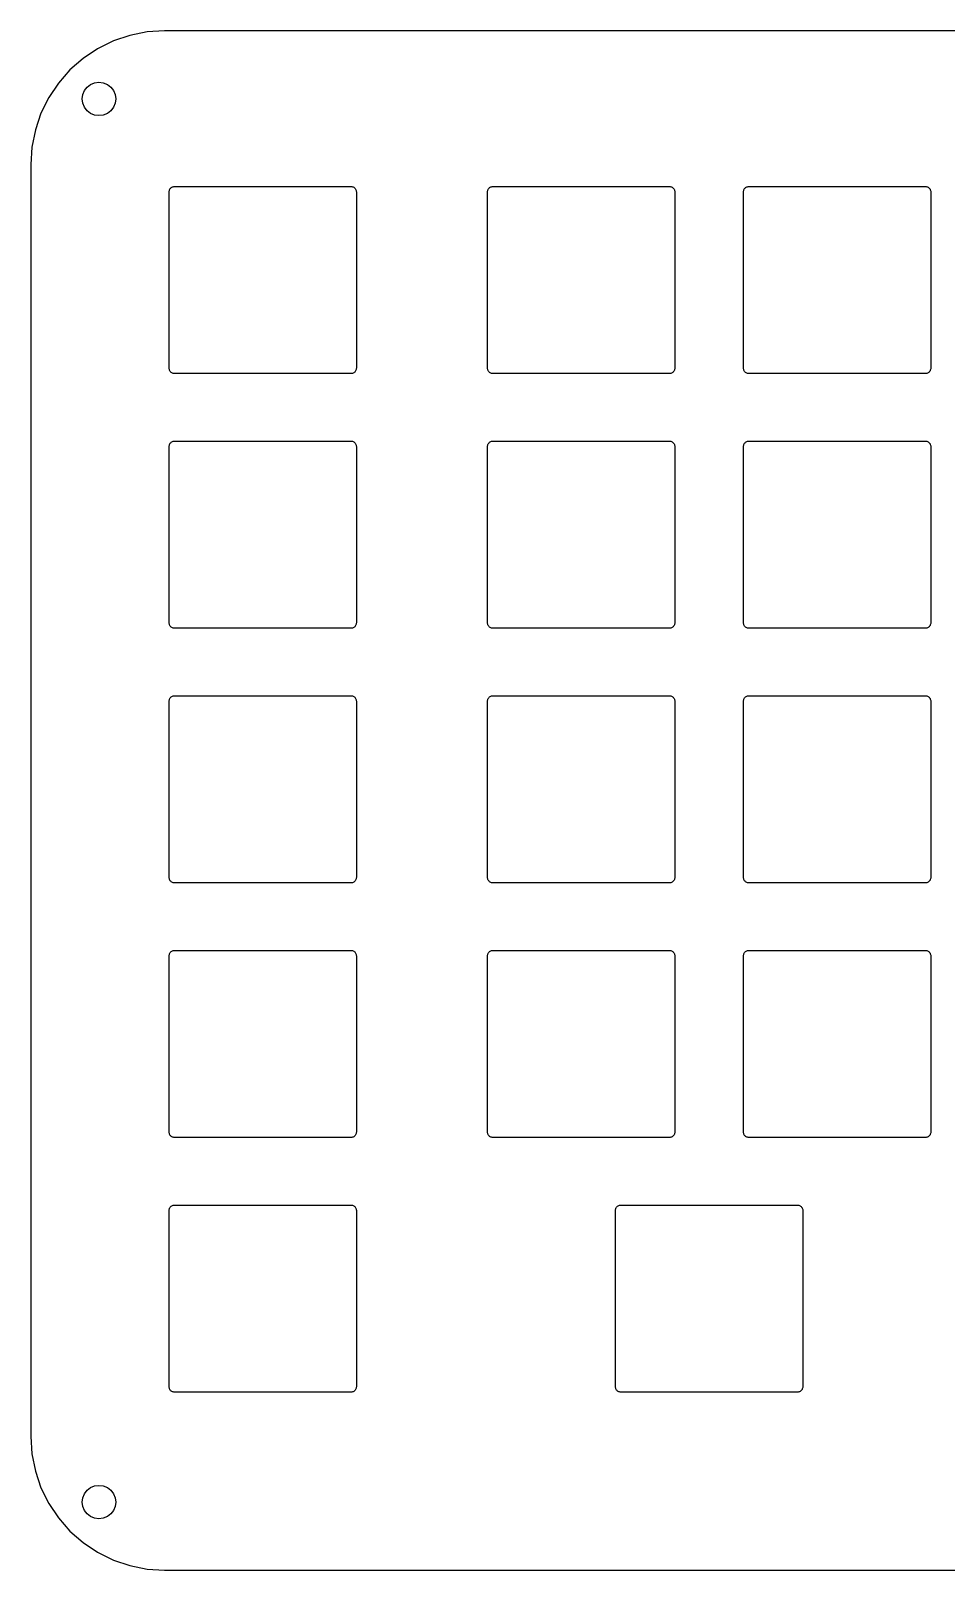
# Model space of a CAD drawing. Header units: metres. Extents: x -58 to 58, y -58 to 58.
# Drawn here: x -57.9 to 10.6, y -57.6 to 57.6 of the extents above; entities that cross this region are included whole.
import ezdxf

# ---------------------------------------------------------------- set-up
doc = ezdxf.new("R2010")
doc.units = ezdxf.units.M

msp = doc.modelspace()

# ---------------------------------------------------------------- linework, layer by layer
for p, q in [((-47.8634, 57.5867), (-49.1687, 57.5012)), ((47.8634, 57.5867), (-47.8634, 57.5867)), ((-51.6902, 56.8255), (-52.8634, 56.247)), ((-50.4516, 57.246), (-51.6902, 56.8255)), ((-49.1687, 57.5012), (-50.4516, 57.246)), ((-53.951, 55.5203), (-54.9345, 54.6578)), ((-52.8634, 56.247), (-53.951, 55.5203)), ((-54.9345, 54.6578), (-55.7969, 53.6744)), ((-55.7969, 53.6744), (-56.5236, 52.5867)), ((-53.9708, 52.8103), (-53.8459, 53.1117)), ((-53.8459, 53.1117), (-53.6473, 53.3706)), ((-53.6473, 53.3706), (-53.3884, 53.5693)), ((-53.3884, 53.5693), (-53.0869, 53.6942)), ((-53.0869, 53.6942), (-52.7634, 53.7367)), ((-52.7634, 53.7367), (-52.4399, 53.6942)), ((-52.4399, 53.6942), (-52.1384, 53.5693)), ((-52.1384, 53.5693), (-51.8795, 53.3706)), ((-51.8795, 53.3706), (-51.6809, 53.1117)), ((-51.6809, 53.1117), (-51.556, 52.8103)), ((-56.5236, 52.5867), (-57.1022, 51.4136)), ((-54.0134, 52.4867), (-53.9708, 52.8103)), ((-53.9708, 52.1632), (-54.0134, 52.4867)), ((-53.8459, 51.8617), (-53.9708, 52.1632)), ((-53.6473, 51.6029), (-53.8459, 51.8617)), ((-51.6809, 51.8617), (-51.8795, 51.6029)), ((-51.556, 52.1632), (-51.6809, 51.8617)), ((-51.556, 52.8103), (-51.5134, 52.4867)), ((-51.5134, 52.4867), (-51.556, 52.1632)), ((-57.1022, 51.4136), (-57.5226, 50.1749)), ((-53.3884, 51.4042), (-53.6473, 51.6029)), ((-53.0869, 51.2793), (-53.3884, 51.4042)), ((-52.7634, 51.2367), (-53.0869, 51.2793)), ((-52.4399, 51.2793), (-52.7634, 51.2367)), ((-52.1384, 51.4042), (-52.4399, 51.2793)), ((-51.8795, 51.6029), (-52.1384, 51.4042)), ((-57.5226, 50.1749), (-57.7778, 48.892)), ((-57.7778, 48.892), (-57.8634, 47.5867)), ((-57.8634, 47.5867), (-57.8634, -47.5868)), ((-47.5131, 45.5368), (-47.5097, 45.589)), ((-47.5131, 32.3368), (-47.5131, 45.5368)), ((-47.5097, 45.589), (-47.4995, 45.6403)), ((-47.4995, 45.6403), (-47.4826, 45.6899)), ((-47.4826, 45.6899), (-47.4595, 45.7368)), ((-47.4595, 45.7368), (-47.4304, 45.7803)), ((-47.4304, 45.7803), (-47.3959, 45.8196)), ((-47.3959, 45.8196), (-47.3566, 45.8541)), ((-47.3566, 45.8541), (-47.3131, 45.8832)), ((-47.3131, 45.8832), (-47.2662, 45.9063)), ((-47.2662, 45.9063), (-47.2166, 45.9231)), ((-47.2166, 45.9231), (-47.1653, 45.9334)), ((-47.1653, 45.9334), (-47.1131, 45.9368)), ((-47.1131, 45.9368), (-33.9131, 45.9368)), ((-33.9131, 45.9368), (-33.8609, 45.9334)), ((-33.8609, 45.9334), (-33.8096, 45.9231)), ((-33.8096, 45.9231), (-33.76, 45.9063)), ((-33.76, 45.9063), (-33.7131, 45.8832)), ((-33.7131, 45.8832), (-33.6696, 45.8541)), ((-33.6696, 45.8541), (-33.6303, 45.8196)), ((-33.6303, 45.8196), (-33.5958, 45.7803)), ((-33.5958, 45.7803), (-33.5667, 45.7368)), ((-33.5667, 45.7368), (-33.5436, 45.6899)), ((-33.5436, 45.6899), (-33.5267, 45.6403)), ((-33.5267, 45.6403), (-33.5165, 45.589)), ((-33.5165, 45.589), (-33.5131, 45.5368)), ((-33.5131, 45.5368), (-33.5131, 32.3368)), ((-23.7005, 45.5368), (-23.6971, 45.589)), ((-23.7005, 32.3368), (-23.7005, 45.5368)), ((-23.6971, 45.589), (-23.6869, 45.6403)), ((-23.6869, 45.6403), (-23.6701, 45.6899)), ((-23.6701, 45.6899), (-23.6469, 45.7368)), ((-23.6469, 45.7368), (-23.6178, 45.7803)), ((-23.6178, 45.7803), (-23.5833, 45.8196)), ((-23.5833, 45.8196), (-23.544, 45.8541)), ((-23.544, 45.8541), (-23.5005, 45.8832)), ((-23.5005, 45.8832), (-23.4536, 45.9063)), ((-23.4536, 45.9063), (-23.404, 45.9231)), ((-23.404, 45.9231), (-23.3527, 45.9334)), ((-23.3527, 45.9334), (-23.3005, 45.9368)), ((-23.3005, 45.9368), (-10.1005, 45.9368)), ((-10.1005, 45.9368), (-10.0483, 45.9334)), ((-10.0483, 45.9334), (-9.99699, 45.9231)), ((-9.99699, 45.9231), (-9.94744, 45.9063)), ((-9.94744, 45.9063), (-9.90052, 45.8832)), ((-9.90052, 45.8832), (-9.85702, 45.8541)), ((-9.85702, 45.8541), (-9.81768, 45.8196)), ((-9.81768, 45.8196), (-9.78318, 45.7803)), ((-9.78318, 45.7803), (-9.75411, 45.7368)), ((-9.75411, 45.7368), (-9.73097, 45.6899)), ((-9.73097, 45.6899), (-9.71415, 45.6403)), ((-9.71415, 45.6403), (-9.70394, 45.589)), ((-9.70394, 45.589), (-9.70051, 45.5368)), ((-9.70051, 45.5368), (-9.70051, 32.3368)), ((-4.5552, 45.5368), (-4.55177, 45.589)), ((-4.5552, 32.3368), (-4.5552, 45.5368)), ((-4.55177, 45.589), (-4.54156, 45.6403)), ((-4.54156, 45.6403), (-4.52474, 45.6899)), ((-4.52474, 45.6899), (-4.5016, 45.7368)), ((-4.5016, 45.7368), (-4.47253, 45.7803)), ((-4.47253, 45.7803), (-4.43803, 45.8196)), ((-4.43803, 45.8196), (-4.39869, 45.8541)), ((-4.39869, 45.8541), (-4.35519, 45.8832)), ((-4.35519, 45.8832), (-4.30827, 45.9063)), ((-4.30827, 45.9063), (-4.25872, 45.9231)), ((-4.25872, 45.9231), (-4.20741, 45.9334)), ((-4.20741, 45.9334), (-4.15519, 45.9368)), ((-4.15519, 45.9368), (9.04479, 45.9368)), ((9.04479, 45.9368), (9.09701, 45.9334)), ((9.09701, 45.9334), (9.14832, 45.9231)), ((9.14832, 45.9231), (9.19787, 45.9063)), ((9.19787, 45.9063), (9.24479, 45.8832)), ((9.24479, 45.8832), (9.28829, 45.8541)), ((9.28829, 45.8541), (9.32763, 45.8196)), ((9.32763, 45.8196), (9.36213, 45.7803)), ((9.36213, 45.7803), (9.3912, 45.7368)), ((9.3912, 45.7368), (9.41434, 45.6899)), ((9.41434, 45.6899), (9.43116, 45.6403)), ((9.43116, 45.6403), (9.44137, 45.589)), ((9.44137, 45.589), (9.4448, 45.5368)), ((9.4448, 45.5368), (9.4448, 32.3368)), ((-47.5097, 32.2846), (-47.5131, 32.3368)), ((-47.4995, 32.2333), (-47.5097, 32.2846)), ((-33.5165, 32.2846), (-33.5267, 32.2333)), ((-33.5131, 32.3368), (-33.5165, 32.2846)), ((-23.6971, 32.2846), (-23.7005, 32.3368)), ((-23.6869, 32.2333), (-23.6971, 32.2846)), ((-9.70394, 32.2846), (-9.71415, 32.2333)), ((-9.70051, 32.3368), (-9.70394, 32.2846)), ((-4.55177, 32.2846), (-4.5552, 32.3368)), ((-4.54156, 32.2333), (-4.55177, 32.2846)), ((9.44137, 32.2846), (9.43116, 32.2333)), ((9.4448, 32.3368), (9.44137, 32.2846)), ((-47.4826, 32.1837), (-47.4995, 32.2333)), ((-47.4595, 32.1368), (-47.4826, 32.1837)), ((-47.4304, 32.0933), (-47.4595, 32.1368)), ((-47.3959, 32.054), (-47.4304, 32.0933)), ((-47.3566, 32.0195), (-47.3959, 32.054)), ((-47.3131, 31.9904), (-47.3566, 32.0195)), ((-47.2662, 31.9672), (-47.3131, 31.9904)), ((-47.2166, 31.9504), (-47.2662, 31.9672)), ((-47.1653, 31.9402), (-47.2166, 31.9504)), ((-47.1131, 31.9368), (-47.1653, 31.9402)), ((-33.9131, 31.9368), (-47.1131, 31.9368)), ((-33.8609, 31.9402), (-33.9131, 31.9368)), ((-33.8096, 31.9504), (-33.8609, 31.9402)), ((-33.76, 31.9672), (-33.8096, 31.9504)), ((-33.7131, 31.9904), (-33.76, 31.9672)), ((-33.6696, 32.0195), (-33.7131, 31.9904)), ((-33.6303, 32.054), (-33.6696, 32.0195)), ((-33.5958, 32.0933), (-33.6303, 32.054)), ((-33.5667, 32.1368), (-33.5958, 32.0933)), ((-33.5436, 32.1837), (-33.5667, 32.1368)), ((-33.5267, 32.2333), (-33.5436, 32.1837)), ((-23.6701, 32.1837), (-23.6869, 32.2333)), ((-23.6469, 32.1368), (-23.6701, 32.1837)), ((-23.6178, 32.0933), (-23.6469, 32.1368)), ((-23.5833, 32.054), (-23.6178, 32.0933)), ((-23.544, 32.0195), (-23.5833, 32.054)), ((-23.5005, 31.9904), (-23.544, 32.0195)), ((-23.4536, 31.9672), (-23.5005, 31.9904)), ((-23.404, 31.9504), (-23.4536, 31.9672)), ((-23.3527, 31.9402), (-23.404, 31.9504)), ((-23.3005, 31.9368), (-23.3527, 31.9402)), ((-10.1005, 31.9368), (-23.3005, 31.9368)), ((-10.0483, 31.9402), (-10.1005, 31.9368)), ((-9.99699, 31.9504), (-10.0483, 31.9402)), ((-9.94744, 31.9672), (-9.99699, 31.9504)), ((-9.90052, 31.9904), (-9.94744, 31.9672)), ((-9.85702, 32.0195), (-9.90052, 31.9904)), ((-9.81768, 32.054), (-9.85702, 32.0195)), ((-9.78318, 32.0933), (-9.81768, 32.054)), ((-9.75411, 32.1368), (-9.78318, 32.0933)), ((-9.73097, 32.1837), (-9.75411, 32.1368)), ((-9.71415, 32.2333), (-9.73097, 32.1837)), ((-4.52474, 32.1837), (-4.54156, 32.2333)), ((-4.5016, 32.1368), (-4.52474, 32.1837)), ((-4.47253, 32.0933), (-4.5016, 32.1368)), ((-4.43803, 32.054), (-4.47253, 32.0933)), ((-4.39869, 32.0195), (-4.43803, 32.054)), ((-4.35519, 31.9904), (-4.39869, 32.0195)), ((-4.30827, 31.9672), (-4.35519, 31.9904)), ((-4.25872, 31.9504), (-4.30827, 31.9672)), ((-4.20741, 31.9402), (-4.25872, 31.9504)), ((-4.15519, 31.9368), (-4.20741, 31.9402)), ((9.04479, 31.9368), (-4.15519, 31.9368)), ((9.09701, 31.9402), (9.04479, 31.9368)), ((9.14832, 31.9504), (9.09701, 31.9402)), ((9.19787, 31.9672), (9.14832, 31.9504)), ((9.24479, 31.9904), (9.19787, 31.9672)), ((9.28829, 32.0195), (9.24479, 31.9904)), ((9.32763, 32.054), (9.28829, 32.0195)), ((9.36213, 32.0933), (9.32763, 32.054)), ((9.3912, 32.1368), (9.36213, 32.0933)), ((9.41434, 32.1837), (9.3912, 32.1368)), ((9.43116, 32.2333), (9.41434, 32.1837)), ((-47.5131, 26.4867), (-47.5097, 26.5389)), ((-47.5097, 26.5389), (-47.4995, 26.5902)), ((-47.4995, 26.5902), (-47.4826, 26.6398)), ((-47.4826, 26.6398), (-47.4595, 26.6867)), ((-47.4595, 26.6867), (-47.4304, 26.7302)), ((-47.4304, 26.7302), (-47.3959, 26.7695)), ((-47.3959, 26.7695), (-47.3566, 26.804)), ((-47.3566, 26.804), (-47.3131, 26.8331)), ((-47.3131, 26.8331), (-47.2662, 26.8562)), ((-47.2662, 26.8562), (-47.2166, 26.8731)), ((-47.2166, 26.8731), (-47.1653, 26.8833)), ((-47.1653, 26.8833), (-47.1131, 26.8867)), ((-47.1131, 26.8867), (-33.9131, 26.8867)), ((-33.9131, 26.8867), (-33.8609, 26.8833)), ((-33.8609, 26.8833), (-33.8096, 26.8731)), ((-33.8096, 26.8731), (-33.76, 26.8562)), ((-33.76, 26.8562), (-33.7131, 26.8331)), ((-33.7131, 26.8331), (-33.6696, 26.804)), ((-33.6696, 26.804), (-33.6303, 26.7695)), ((-33.6303, 26.7695), (-33.5958, 26.7302)), ((-33.5958, 26.7302), (-33.5667, 26.6867)), ((-33.5667, 26.6867), (-33.5436, 26.6398)), ((-33.5436, 26.6398), (-33.5267, 26.5902)), ((-33.5267, 26.5902), (-33.5165, 26.5389)), ((-33.5165, 26.5389), (-33.5131, 26.4867)), ((-23.7005, 26.4867), (-23.6971, 26.5389)), ((-23.6971, 26.5389), (-23.6869, 26.5902)), ((-23.6869, 26.5902), (-23.6701, 26.6398)), ((-23.6701, 26.6398), (-23.6469, 26.6867)), ((-23.6469, 26.6867), (-23.6178, 26.7302)), ((-23.6178, 26.7302), (-23.5833, 26.7695)), ((-23.5833, 26.7695), (-23.544, 26.804)), ((-23.544, 26.804), (-23.5005, 26.8331)), ((-23.5005, 26.8331), (-23.4536, 26.8562)), ((-23.4536, 26.8562), (-23.404, 26.8731)), ((-23.404, 26.8731), (-23.3527, 26.8833)), ((-23.3527, 26.8833), (-23.3005, 26.8867)), ((-23.3005, 26.8867), (-10.1005, 26.8867)), ((-10.1005, 26.8867), (-10.0483, 26.8833)), ((-10.0483, 26.8833), (-9.99699, 26.8731)), ((-9.99699, 26.8731), (-9.94744, 26.8562)), ((-9.94744, 26.8562), (-9.90052, 26.8331)), ((-9.90052, 26.8331), (-9.85702, 26.804)), ((-9.85702, 26.804), (-9.81768, 26.7695)), ((-9.81768, 26.7695), (-9.78318, 26.7302)), ((-9.78318, 26.7302), (-9.75411, 26.6867)), ((-9.75411, 26.6867), (-9.73097, 26.6398)), ((-9.73097, 26.6398), (-9.71415, 26.5902)), ((-9.71415, 26.5902), (-9.70394, 26.5389)), ((-9.70394, 26.5389), (-9.70051, 26.4867)), ((-4.5552, 26.4867), (-4.55177, 26.5389)), ((-4.55177, 26.5389), (-4.54156, 26.5902)), ((-4.54156, 26.5902), (-4.52474, 26.6398)), ((-4.52474, 26.6398), (-4.5016, 26.6867)), ((-4.5016, 26.6867), (-4.47253, 26.7302)), ((-4.47253, 26.7302), (-4.43803, 26.7695)), ((-4.43803, 26.7695), (-4.39869, 26.804)), ((-4.39869, 26.804), (-4.35519, 26.8331)), ((-4.35519, 26.8331), (-4.30827, 26.8562)), ((-4.30827, 26.8562), (-4.25872, 26.8731)), ((-4.25872, 26.8731), (-4.20741, 26.8833)), ((-4.20741, 26.8833), (-4.15519, 26.8867)), ((-4.15519, 26.8867), (9.04479, 26.8867)), ((9.04479, 26.8867), (9.09701, 26.8833)), ((9.09701, 26.8833), (9.14832, 26.8731)), ((9.14832, 26.8731), (9.19787, 26.8562)), ((9.19787, 26.8562), (9.24479, 26.8331)), ((9.24479, 26.8331), (9.28829, 26.804)), ((9.28829, 26.804), (9.32763, 26.7695)), ((9.32763, 26.7695), (9.36213, 26.7302)), ((9.36213, 26.7302), (9.3912, 26.6867)), ((9.3912, 26.6867), (9.41434, 26.6398)), ((9.41434, 26.6398), (9.43116, 26.5902)), ((9.43116, 26.5902), (9.44137, 26.5389)), ((9.44137, 26.5389), (9.4448, 26.4867)), ((-47.5131, 13.2867), (-47.5131, 26.4867)), ((-33.5131, 26.4867), (-33.5131, 13.2867)), ((-23.7005, 13.2867), (-23.7005, 26.4867)), ((-9.70051, 26.4867), (-9.70051, 13.2867)), ((-4.5552, 13.2867), (-4.5552, 26.4867)), ((9.4448, 26.4867), (9.4448, 13.2867)), ((-47.5097, 13.2345), (-47.5131, 13.2867)), ((-47.4995, 13.1832), (-47.5097, 13.2345)), ((-47.4826, 13.1336), (-47.4995, 13.1832)), ((-47.4595, 13.0867), (-47.4826, 13.1336)), ((-47.4304, 13.0432), (-47.4595, 13.0867)), ((-47.3959, 13.0039), (-47.4304, 13.0432)), ((-47.3566, 12.9694), (-47.3959, 13.0039)), ((-47.3131, 12.9403), (-47.3566, 12.9694)), ((-47.2662, 12.9171), (-47.3131, 12.9403)), ((-47.2166, 12.9003), (-47.2662, 12.9171)), ((-47.1653, 12.8901), (-47.2166, 12.9003)), ((-47.1131, 12.8867), (-47.1653, 12.8901)), ((-33.9131, 12.8867), (-47.1131, 12.8867)), ((-33.8609, 12.8901), (-33.9131, 12.8867)), ((-33.8096, 12.9003), (-33.8609, 12.8901)), ((-33.76, 12.9171), (-33.8096, 12.9003)), ((-33.7131, 12.9403), (-33.76, 12.9171)), ((-33.6696, 12.9694), (-33.7131, 12.9403)), ((-33.6303, 13.0039), (-33.6696, 12.9694)), ((-33.5958, 13.0432), (-33.6303, 13.0039)), ((-33.5667, 13.0867), (-33.5958, 13.0432)), ((-33.5436, 13.1336), (-33.5667, 13.0867)), ((-33.5267, 13.1832), (-33.5436, 13.1336)), ((-33.5165, 13.2345), (-33.5267, 13.1832)), ((-33.5131, 13.2867), (-33.5165, 13.2345)), ((-23.6971, 13.2345), (-23.7005, 13.2867)), ((-23.6869, 13.1832), (-23.6971, 13.2345)), ((-23.6701, 13.1336), (-23.6869, 13.1832)), ((-23.6469, 13.0867), (-23.6701, 13.1336)), ((-23.6178, 13.0432), (-23.6469, 13.0867)), ((-23.5833, 13.0039), (-23.6178, 13.0432)), ((-23.544, 12.9694), (-23.5833, 13.0039)), ((-23.5005, 12.9403), (-23.544, 12.9694)), ((-23.4536, 12.9171), (-23.5005, 12.9403)), ((-23.404, 12.9003), (-23.4536, 12.9171)), ((-23.3527, 12.8901), (-23.404, 12.9003)), ((-23.3005, 12.8867), (-23.3527, 12.8901)), ((-10.1005, 12.8867), (-23.3005, 12.8867)), ((-10.0483, 12.8901), (-10.1005, 12.8867)), ((-9.99699, 12.9003), (-10.0483, 12.8901)), ((-9.94744, 12.9171), (-9.99699, 12.9003)), ((-9.90052, 12.9403), (-9.94744, 12.9171)), ((-9.85702, 12.9694), (-9.90052, 12.9403)), ((-9.81768, 13.0039), (-9.85702, 12.9694)), ((-9.78318, 13.0432), (-9.81768, 13.0039)), ((-9.75411, 13.0867), (-9.78318, 13.0432)), ((-9.73097, 13.1336), (-9.75411, 13.0867)), ((-9.71415, 13.1832), (-9.73097, 13.1336)), ((-9.70394, 13.2345), (-9.71415, 13.1832)), ((-9.70051, 13.2867), (-9.70394, 13.2345)), ((-4.55177, 13.2345), (-4.5552, 13.2867)), ((-4.54156, 13.1832), (-4.55177, 13.2345)), ((-4.52474, 13.1336), (-4.54156, 13.1832)), ((-4.5016, 13.0867), (-4.52474, 13.1336)), ((-4.47253, 13.0432), (-4.5016, 13.0867)), ((-4.43803, 13.0039), (-4.47253, 13.0432)), ((-4.39869, 12.9694), (-4.43803, 13.0039)), ((-4.35519, 12.9403), (-4.39869, 12.9694)), ((-4.30827, 12.9171), (-4.35519, 12.9403)), ((-4.25872, 12.9003), (-4.30827, 12.9171)), ((-4.20741, 12.8901), (-4.25872, 12.9003)), ((-4.15519, 12.8867), (-4.20741, 12.8901)), ((9.04479, 12.8867), (-4.15519, 12.8867)), ((9.09701, 12.8901), (9.04479, 12.8867)), ((9.14832, 12.9003), (9.09701, 12.8901)), ((9.19787, 12.9171), (9.14832, 12.9003)), ((9.24479, 12.9403), (9.19787, 12.9171)), ((9.28829, 12.9694), (9.24479, 12.9403)), ((9.32763, 13.0039), (9.28829, 12.9694)), ((9.36213, 13.0432), (9.32763, 13.0039)), ((9.3912, 13.0867), (9.36213, 13.0432)), ((9.41434, 13.1336), (9.3912, 13.0867)), ((9.43116, 13.1832), (9.41434, 13.1336)), ((9.44137, 13.2345), (9.43116, 13.1832)), ((9.4448, 13.2867), (9.44137, 13.2345)), ((-47.5131, 7.43668), (-47.5097, 7.4889)), ((-47.5131, -5.7633), (-47.5131, 7.43668)), ((-47.5097, 7.4889), (-47.4995, 7.54021)), ((-47.4995, 7.54021), (-47.4826, 7.58976)), ((-47.4826, 7.58976), (-47.4595, 7.63668)), ((-47.4595, 7.63668), (-47.4304, 7.68018)), ((-47.4304, 7.68018), (-47.3959, 7.71952)), ((-47.3959, 7.71952), (-47.3566, 7.75402)), ((-47.3566, 7.75402), (-47.3131, 7.78309)), ((-47.3131, 7.78309), (-47.2662, 7.80623)), ((-47.2662, 7.80623), (-47.2166, 7.82305)), ((-47.2166, 7.82305), (-47.1653, 7.83326)), ((-47.1653, 7.83326), (-47.1131, 7.83669)), ((-47.1131, 7.83669), (-33.9131, 7.83669)), ((-33.9131, 7.83669), (-33.8609, 7.83326)), ((-33.8609, 7.83326), (-33.8096, 7.82305)), ((-33.8096, 7.82305), (-33.76, 7.80623)), ((-33.76, 7.80623), (-33.7131, 7.78309)), ((-33.7131, 7.78309), (-33.6696, 7.75402)), ((-33.6696, 7.75402), (-33.6303, 7.71952)), ((-33.6303, 7.71952), (-33.5958, 7.68018)), ((-33.5958, 7.68018), (-33.5667, 7.63668)), ((-33.5667, 7.63668), (-33.5436, 7.58976)), ((-33.5436, 7.58976), (-33.5267, 7.54021)), ((-33.5267, 7.54021), (-33.5165, 7.4889)), ((-33.5165, 7.4889), (-33.5131, 7.43668)), ((-33.5131, 7.43668), (-33.5131, -5.7633)), ((-23.7005, 7.43668), (-23.6971, 7.4889)), ((-23.7005, -5.7633), (-23.7005, 7.43668)), ((-23.6971, 7.4889), (-23.6869, 7.54021)), ((-23.6869, 7.54021), (-23.6701, 7.58976)), ((-23.6701, 7.58976), (-23.6469, 7.63668)), ((-23.6469, 7.63668), (-23.6178, 7.68018)), ((-23.6178, 7.68018), (-23.5833, 7.71952)), ((-23.5833, 7.71952), (-23.544, 7.75402)), ((-23.544, 7.75402), (-23.5005, 7.78309)), ((-23.5005, 7.78309), (-23.4536, 7.80623)), ((-23.4536, 7.80623), (-23.404, 7.82305)), ((-23.404, 7.82305), (-23.3527, 7.83326)), ((-23.3527, 7.83326), (-23.3005, 7.83669)), ((-23.3005, 7.83669), (-10.1005, 7.83669)), ((-10.1005, 7.83669), (-10.0483, 7.83326)), ((-10.0483, 7.83326), (-9.99699, 7.82305)), ((-9.99699, 7.82305), (-9.94744, 7.80623)), ((-9.94744, 7.80623), (-9.90052, 7.78309)), ((-9.90052, 7.78309), (-9.85702, 7.75402)), ((-9.85702, 7.75402), (-9.81768, 7.71952)), ((-9.81768, 7.71952), (-9.78318, 7.68018)), ((-9.78318, 7.68018), (-9.75411, 7.63668)), ((-9.75411, 7.63668), (-9.73097, 7.58976)), ((-9.73097, 7.58976), (-9.71415, 7.54021)), ((-9.71415, 7.54021), (-9.70394, 7.4889)), ((-9.70394, 7.4889), (-9.70051, 7.43668)), ((-9.70051, 7.43668), (-9.70051, -5.7633)), ((-4.5552, 7.43668), (-4.55177, 7.4889)), ((-4.5552, -5.7633), (-4.5552, 7.43668)), ((-4.55177, 7.4889), (-4.54156, 7.54021)), ((-4.54156, 7.54021), (-4.52474, 7.58976)), ((-4.52474, 7.58976), (-4.5016, 7.63668)), ((-4.5016, 7.63668), (-4.47253, 7.68018)), ((-4.47253, 7.68018), (-4.43803, 7.71952)), ((-4.43803, 7.71952), (-4.39869, 7.75402)), ((-4.39869, 7.75402), (-4.35519, 7.78309)), ((-4.35519, 7.78309), (-4.30827, 7.80623)), ((-4.30827, 7.80623), (-4.25872, 7.82305)), ((-4.25872, 7.82305), (-4.20741, 7.83326)), ((-4.20741, 7.83326), (-4.15519, 7.83669)), ((-4.15519, 7.83669), (9.04479, 7.83669)), ((9.04479, 7.83669), (9.09701, 7.83326)), ((9.09701, 7.83326), (9.14832, 7.82305)), ((9.14832, 7.82305), (9.19787, 7.80623)), ((9.19787, 7.80623), (9.24479, 7.78309)), ((9.24479, 7.78309), (9.28829, 7.75402)), ((9.28829, 7.75402), (9.32763, 7.71952)), ((9.32763, 7.71952), (9.36213, 7.68018)), ((9.36213, 7.68018), (9.3912, 7.63668)), ((9.3912, 7.63668), (9.41434, 7.58976)), ((9.41434, 7.58976), (9.43116, 7.54021)), ((9.43116, 7.54021), (9.44137, 7.4889)), ((9.44137, 7.4889), (9.4448, 7.43668)), ((9.4448, 7.43668), (9.4448, -5.7633)), ((-47.5097, -5.81552), (-47.5131, -5.7633)), ((-47.4995, -5.86683), (-47.5097, -5.81552)), ((-47.4826, -5.91638), (-47.4995, -5.86683)), ((-47.4595, -5.9633), (-47.4826, -5.91638)), ((-47.4304, -6.0068), (-47.4595, -5.9633)), ((-47.3959, -6.04614), (-47.4304, -6.0068)), ((-47.3566, -6.08064), (-47.3959, -6.04614)), ((-47.3131, -6.10971), (-47.3566, -6.08064)), ((-47.2662, -6.13285), (-47.3131, -6.10971)), ((-47.2166, -6.14967), (-47.2662, -6.13285)), ((-47.1653, -6.15988), (-47.2166, -6.14967)), ((-47.1131, -6.16331), (-47.1653, -6.15988)), ((-33.9131, -6.16331), (-47.1131, -6.16331)), ((-33.8609, -6.15988), (-33.9131, -6.16331)), ((-33.8096, -6.14967), (-33.8609, -6.15988)), ((-33.76, -6.13285), (-33.8096, -6.14967)), ((-33.7131, -6.10971), (-33.76, -6.13285)), ((-33.6696, -6.08064), (-33.7131, -6.10971)), ((-33.6303, -6.04614), (-33.6696, -6.08064)), ((-33.5958, -6.0068), (-33.6303, -6.04614)), ((-33.5667, -5.9633), (-33.5958, -6.0068)), ((-33.5436, -5.91638), (-33.5667, -5.9633)), ((-33.5267, -5.86683), (-33.5436, -5.91638)), ((-33.5165, -5.81552), (-33.5267, -5.86683)), ((-33.5131, -5.7633), (-33.5165, -5.81552)), ((-23.6971, -5.81552), (-23.7005, -5.7633)), ((-23.6869, -5.86683), (-23.6971, -5.81552)), ((-23.6701, -5.91638), (-23.6869, -5.86683)), ((-23.6469, -5.9633), (-23.6701, -5.91638)), ((-23.6178, -6.0068), (-23.6469, -5.9633)), ((-23.5833, -6.04614), (-23.6178, -6.0068)), ((-23.544, -6.08064), (-23.5833, -6.04614)), ((-23.5005, -6.10971), (-23.544, -6.08064)), ((-23.4536, -6.13285), (-23.5005, -6.10971)), ((-23.404, -6.14967), (-23.4536, -6.13285)), ((-23.3527, -6.15988), (-23.404, -6.14967)), ((-23.3005, -6.16331), (-23.3527, -6.15988)), ((-10.1005, -6.16331), (-23.3005, -6.16331)), ((-10.0483, -6.15988), (-10.1005, -6.16331)), ((-9.99699, -6.14967), (-10.0483, -6.15988)), ((-9.94744, -6.13285), (-9.99699, -6.14967)), ((-9.90052, -6.10971), (-9.94744, -6.13285)), ((-9.85702, -6.08064), (-9.90052, -6.10971)), ((-9.81768, -6.04614), (-9.85702, -6.08064)), ((-9.78318, -6.0068), (-9.81768, -6.04614)), ((-9.75411, -5.9633), (-9.78318, -6.0068)), ((-9.73097, -5.91638), (-9.75411, -5.9633)), ((-9.71415, -5.86683), (-9.73097, -5.91638)), ((-9.70394, -5.81552), (-9.71415, -5.86683)), ((-9.70051, -5.7633), (-9.70394, -5.81552)), ((-4.55177, -5.81552), (-4.5552, -5.7633)), ((-4.54156, -5.86683), (-4.55177, -5.81552)), ((-4.52474, -5.91638), (-4.54156, -5.86683)), ((-4.5016, -5.9633), (-4.52474, -5.91638)), ((-4.47253, -6.0068), (-4.5016, -5.9633)), ((-4.43803, -6.04614), (-4.47253, -6.0068)), ((-4.39869, -6.08064), (-4.43803, -6.04614)), ((-4.35519, -6.10971), (-4.39869, -6.08064)), ((-4.30827, -6.13285), (-4.35519, -6.10971)), ((-4.25872, -6.14967), (-4.30827, -6.13285)), ((-4.20741, -6.15988), (-4.25872, -6.14967)), ((-4.15519, -6.16331), (-4.20741, -6.15988)), ((9.04479, -6.16331), (-4.15519, -6.16331)), ((9.09701, -6.15988), (9.04479, -6.16331)), ((9.14832, -6.14967), (9.09701, -6.15988)), ((9.19787, -6.13285), (9.14832, -6.14967)), ((9.24479, -6.10971), (9.19787, -6.13285)), ((9.28829, -6.08064), (9.24479, -6.10971)), ((9.32763, -6.04614), (9.28829, -6.08064)), ((9.36213, -6.0068), (9.32763, -6.04614)), ((9.3912, -5.9633), (9.36213, -6.0068)), ((9.41434, -5.91638), (9.3912, -5.9633)), ((9.43116, -5.86683), (9.41434, -5.91638)), ((9.44137, -5.81552), (9.43116, -5.86683)), ((9.4448, -5.7633), (9.44137, -5.81552)), ((-47.5097, -11.5611), (-47.4995, -11.5098)), ((-47.4995, -11.5098), (-47.4826, -11.4602)), ((-47.4826, -11.4602), (-47.4595, -11.4133)), ((-47.4595, -11.4133), (-47.4304, -11.3698)), ((-47.4304, -11.3698), (-47.3959, -11.3305)), ((-47.3959, -11.3305), (-47.3566, -11.296)), ((-47.3566, -11.296), (-47.3131, -11.2669)), ((-47.3131, -11.2669), (-47.2662, -11.2438)), ((-47.2662, -11.2438), (-47.2166, -11.227)), ((-47.2166, -11.227), (-47.1653, -11.2167)), ((-47.1653, -11.2167), (-47.1131, -11.2133)), ((-47.1131, -11.2133), (-33.9131, -11.2133)), ((-33.9131, -11.2133), (-33.8609, -11.2167)), ((-33.8609, -11.2167), (-33.8096, -11.227)), ((-33.8096, -11.227), (-33.76, -11.2438)), ((-33.76, -11.2438), (-33.7131, -11.2669)), ((-33.7131, -11.2669), (-33.6696, -11.296)), ((-33.6696, -11.296), (-33.6303, -11.3305)), ((-33.6303, -11.3305), (-33.5958, -11.3698)), ((-33.5958, -11.3698), (-33.5667, -11.4133)), ((-33.5667, -11.4133), (-33.5436, -11.4602)), ((-33.5436, -11.4602), (-33.5267, -11.5098)), ((-33.5267, -11.5098), (-33.5165, -11.5611)), ((-23.6973, -11.5612), (-23.6871, -11.5099)), ((-23.6871, -11.5099), (-23.6703, -11.4603)), ((-23.6703, -11.4603), (-23.6471, -11.4134)), ((-23.6471, -11.4134), (-23.618, -11.3699)), ((-23.618, -11.3699), (-23.5835, -11.3306)), ((-23.5835, -11.3306), (-23.5442, -11.2961)), ((-23.5442, -11.2961), (-23.5007, -11.267)), ((-23.5007, -11.267), (-23.4538, -11.2439)), ((-23.4538, -11.2439), (-23.4042, -11.227)), ((-23.4042, -11.227), (-23.3529, -11.2168)), ((-23.3529, -11.2168), (-23.3007, -11.2134)), ((-23.3007, -11.2134), (-10.1007, -11.2134)), ((-10.1007, -11.2134), (-10.0485, -11.2168)), ((-10.0485, -11.2168), (-9.99719, -11.227)), ((-9.99719, -11.227), (-9.94764, -11.2439)), ((-9.94764, -11.2439), (-9.90072, -11.267)), ((-9.90072, -11.267), (-9.85722, -11.2961)), ((-9.85722, -11.2961), (-9.81788, -11.3306)), ((-9.81788, -11.3306), (-9.78338, -11.3699)), ((-9.78338, -11.3699), (-9.75431, -11.4134)), ((-9.75431, -11.4134), (-9.73117, -11.4603)), ((-9.73117, -11.4603), (-9.71435, -11.5099)), ((-9.71435, -11.5099), (-9.70414, -11.5612)), ((-4.55187, -11.5612), (-4.54167, -11.5099)), ((-4.54167, -11.5099), (-4.52485, -11.4603)), ((-4.52485, -11.4603), (-4.5017, -11.4134)), ((-4.5017, -11.4134), (-4.47264, -11.3699)), ((-4.47264, -11.3699), (-4.43814, -11.3306)), ((-4.43814, -11.3306), (-4.3988, -11.2961)), ((-4.3988, -11.2961), (-4.3553, -11.267)), ((-4.3553, -11.267), (-4.30837, -11.2439)), ((-4.30837, -11.2439), (-4.25883, -11.227)), ((-4.25883, -11.227), (-4.20751, -11.2168)), ((-4.20751, -11.2168), (-4.1553, -11.2134)), ((-4.1553, -11.2134), (9.04468, -11.2134)), ((9.04468, -11.2134), (9.0969, -11.2168)), ((9.0969, -11.2168), (9.14821, -11.227)), ((9.14821, -11.227), (9.19776, -11.2439)), ((9.19776, -11.2439), (9.24468, -11.267)), ((9.24468, -11.267), (9.28818, -11.2961)), ((9.28818, -11.2961), (9.32752, -11.3306)), ((9.32752, -11.3306), (9.36202, -11.3699)), ((9.36202, -11.3699), (9.39109, -11.4134)), ((9.39109, -11.4134), (9.41424, -11.4603)), ((9.41424, -11.4603), (9.43105, -11.5099)), ((9.43105, -11.5099), (9.44126, -11.5612)), ((-47.5131, -11.6133), (-47.5097, -11.5611)), ((-47.5131, -24.8133), (-47.5131, -11.6133)), ((-33.5165, -11.5611), (-33.5131, -11.6133)), ((-33.5131, -11.6133), (-33.5131, -24.8133)), ((-23.7007, -11.6134), (-23.6973, -11.5612)), ((-23.7007, -24.8134), (-23.7007, -11.6134)), ((-9.70414, -11.5612), (-9.70071, -11.6134)), ((-9.70071, -11.6134), (-9.70071, -24.8134)), ((-4.55531, -11.6134), (-4.55187, -11.5612)), ((-4.55531, -24.8134), (-4.55531, -11.6134)), ((9.44126, -11.5612), (9.44469, -11.6134)), ((9.44469, -11.6134), (9.44469, -24.8134)), ((-47.5097, -24.8655), (-47.5131, -24.8133)), ((-47.4995, -24.9168), (-47.5097, -24.8655)), ((-47.4826, -24.9664), (-47.4995, -24.9168)), ((-47.4595, -25.0133), (-47.4826, -24.9664)), ((-47.4304, -25.0568), (-47.4595, -25.0133)), ((-47.3959, -25.0961), (-47.4304, -25.0568)), ((-47.3566, -25.1306), (-47.3959, -25.0961)), ((-47.3131, -25.1597), (-47.3566, -25.1306)), ((-47.2662, -25.1829), (-47.3131, -25.1597)), ((-47.2166, -25.1997), (-47.2662, -25.1829)), ((-47.1653, -25.2099), (-47.2166, -25.1997)), ((-47.1131, -25.2133), (-47.1653, -25.2099)), ((-33.9131, -25.2133), (-47.1131, -25.2133)), ((-33.8609, -25.2099), (-33.9131, -25.2133)), ((-33.8096, -25.1997), (-33.8609, -25.2099)), ((-33.76, -25.1829), (-33.8096, -25.1997)), ((-33.7131, -25.1597), (-33.76, -25.1829)), ((-33.6696, -25.1306), (-33.7131, -25.1597)), ((-33.6303, -25.0961), (-33.6696, -25.1306)), ((-33.5958, -25.0568), (-33.6303, -25.0961)), ((-33.5667, -25.0133), (-33.5958, -25.0568)), ((-33.5436, -24.9664), (-33.5667, -25.0133)), ((-33.5267, -24.9168), (-33.5436, -24.9664)), ((-33.5165, -24.8655), (-33.5267, -24.9168)), ((-33.5131, -24.8133), (-33.5165, -24.8655)), ((-23.6973, -24.8656), (-23.7007, -24.8134)), ((-23.6871, -24.9169), (-23.6973, -24.8656)), ((-23.6703, -24.9665), (-23.6871, -24.9169)), ((-23.6471, -25.0134), (-23.6703, -24.9665)), ((-23.618, -25.0569), (-23.6471, -25.0134)), ((-23.5835, -25.0962), (-23.618, -25.0569)), ((-23.5442, -25.1307), (-23.5835, -25.0962)), ((-23.5007, -25.1598), (-23.5442, -25.1307)), ((-23.4538, -25.1829), (-23.5007, -25.1598)), ((-23.4042, -25.1998), (-23.4538, -25.1829)), ((-23.3529, -25.21), (-23.4042, -25.1998)), ((-23.3007, -25.2134), (-23.3529, -25.21)), ((-10.1007, -25.2134), (-23.3007, -25.2134)), ((-10.0485, -25.21), (-10.1007, -25.2134)), ((-9.99719, -25.1998), (-10.0485, -25.21)), ((-9.94764, -25.1829), (-9.99719, -25.1998)), ((-9.90072, -25.1598), (-9.94764, -25.1829)), ((-9.85722, -25.1307), (-9.90072, -25.1598)), ((-9.81788, -25.0962), (-9.85722, -25.1307)), ((-9.78338, -25.0569), (-9.81788, -25.0962)), ((-9.75431, -25.0134), (-9.78338, -25.0569)), ((-9.73117, -24.9665), (-9.75431, -25.0134)), ((-9.71435, -24.9169), (-9.73117, -24.9665)), ((-9.70414, -24.8656), (-9.71435, -24.9169)), ((-9.70071, -24.8134), (-9.70414, -24.8656)), ((-4.55187, -24.8656), (-4.55531, -24.8134)), ((-4.54167, -24.9169), (-4.55187, -24.8656)), ((-4.52485, -24.9665), (-4.54167, -24.9169)), ((-4.5017, -25.0134), (-4.52485, -24.9665)), ((-4.47264, -25.0569), (-4.5017, -25.0134)), ((-4.43814, -25.0962), (-4.47264, -25.0569)), ((-4.3988, -25.1307), (-4.43814, -25.0962)), ((-4.3553, -25.1598), (-4.3988, -25.1307)), ((-4.30837, -25.1829), (-4.3553, -25.1598)), ((-4.25883, -25.1998), (-4.30837, -25.1829)), ((-4.20751, -25.21), (-4.25883, -25.1998)), ((-4.1553, -25.2134), (-4.20751, -25.21)), ((9.04468, -25.2134), (-4.1553, -25.2134)), ((9.0969, -25.21), (9.04468, -25.2134)), ((9.14821, -25.1998), (9.0969, -25.21)), ((9.19776, -25.1829), (9.14821, -25.1998)), ((9.24468, -25.1598), (9.19776, -25.1829)), ((9.28818, -25.1307), (9.24468, -25.1598)), ((9.32752, -25.0962), (9.28818, -25.1307)), ((9.36202, -25.0569), (9.32752, -25.0962)), ((9.39109, -25.0134), (9.36202, -25.0569)), ((9.41424, -24.9665), (9.39109, -25.0134)), ((9.43105, -24.9169), (9.41424, -24.9665)), ((9.44126, -24.8656), (9.43105, -24.9169)), ((9.44469, -24.8134), (9.44126, -24.8656)), ((-47.5131, -30.6634), (-47.5097, -30.6112)), ((-47.5131, -43.8634), (-47.5131, -30.6634)), ((-47.5097, -30.6112), (-47.4995, -30.5599)), ((-47.4995, -30.5599), (-47.4826, -30.5103)), ((-47.4826, -30.5103), (-47.4595, -30.4634)), ((-47.4595, -30.4634), (-47.4304, -30.4199)), ((-47.4304, -30.4199), (-47.3959, -30.3806)), ((-47.3959, -30.3806), (-47.3566, -30.3461)), ((-47.3566, -30.3461), (-47.3131, -30.317)), ((-47.3131, -30.317), (-47.2662, -30.2939)), ((-47.2662, -30.2939), (-47.2166, -30.277)), ((-47.2166, -30.277), (-47.1653, -30.2668)), ((-47.1653, -30.2668), (-47.1131, -30.2634)), ((-47.1131, -30.2634), (-33.9131, -30.2634)), ((-33.9131, -30.2634), (-33.8609, -30.2668)), ((-33.8609, -30.2668), (-33.8096, -30.277)), ((-33.8096, -30.277), (-33.76, -30.2939)), ((-33.76, -30.2939), (-33.7131, -30.317)), ((-33.7131, -30.317), (-33.6696, -30.3461)), ((-33.6696, -30.3461), (-33.6303, -30.3806)), ((-33.6303, -30.3806), (-33.5958, -30.4199)), ((-33.5958, -30.4199), (-33.5667, -30.4634)), ((-33.5667, -30.4634), (-33.5436, -30.5103)), ((-33.5436, -30.5103), (-33.5267, -30.5599)), ((-33.5267, -30.5599), (-33.5165, -30.6112)), ((-33.5165, -30.6112), (-33.5131, -30.6634)), ((-33.5131, -30.6634), (-33.5131, -43.8634)), ((-14.128, -30.6634), (-14.1246, -30.6112)), ((-14.128, -43.8634), (-14.128, -30.6634)), ((-14.1246, -30.6112), (-14.1144, -30.5599)), ((-14.1144, -30.5599), (-14.0975, -30.5103)), ((-14.0975, -30.5103), (-14.0744, -30.4634)), ((-14.0744, -30.4634), (-14.0453, -30.4199)), ((-14.0453, -30.4199), (-14.0108, -30.3806)), ((-14.0108, -30.3806), (-13.9715, -30.3461)), ((-13.9715, -30.3461), (-13.928, -30.317)), ((-13.928, -30.317), (-13.8811, -30.2939)), ((-13.8811, -30.2939), (-13.8315, -30.277)), ((-13.8315, -30.277), (-13.7802, -30.2668)), ((-13.7802, -30.2668), (-13.728, -30.2634)), ((-13.728, -30.2634), (-0.52801, -30.2634)), ((-0.52801, -30.2634), (-0.47579, -30.2668)), ((-0.47579, -30.2668), (-0.42448, -30.277)), ((-0.42448, -30.277), (-0.37493, -30.2939)), ((-0.37493, -30.2939), (-0.32801, -30.317)), ((-0.32801, -30.317), (-0.28451, -30.3461)), ((-0.28451, -30.3461), (-0.24517, -30.3806)), ((-0.24517, -30.3806), (-0.21067, -30.4199)), ((-0.21067, -30.4199), (-0.1816, -30.4634)), ((-0.1816, -30.4634), (-0.15846, -30.5103)), ((-0.15846, -30.5103), (-0.14164, -30.5599)), ((-0.14164, -30.5599), (-0.13143, -30.6112)), ((-0.13143, -30.6112), (-0.128, -30.6634)), ((-0.128, -30.6634), (-0.128, -43.8634)), ((-47.5097, -43.9156), (-47.5131, -43.8634)), ((-47.4995, -43.9669), (-47.5097, -43.9156)), ((-47.4826, -44.0165), (-47.4995, -43.9669)), ((-47.4595, -44.0634), (-47.4826, -44.0165)), ((-47.4304, -44.1069), (-47.4595, -44.0634)), ((-47.3959, -44.1462), (-47.4304, -44.1069)), ((-47.3566, -44.1807), (-47.3959, -44.1462)), ((-47.3131, -44.2098), (-47.3566, -44.1807)), ((-47.2662, -44.233), (-47.3131, -44.2098)), ((-47.2166, -44.2498), (-47.2662, -44.233)), ((-47.1653, -44.26), (-47.2166, -44.2498)), ((-47.1131, -44.2634), (-47.1653, -44.26)), ((-33.9131, -44.2634), (-47.1131, -44.2634)), ((-33.8609, -44.26), (-33.9131, -44.2634)), ((-33.8096, -44.2498), (-33.8609, -44.26)), ((-33.76, -44.233), (-33.8096, -44.2498)), ((-33.7131, -44.2098), (-33.76, -44.233)), ((-33.6696, -44.1807), (-33.7131, -44.2098)), ((-33.6303, -44.1462), (-33.6696, -44.1807)), ((-33.5958, -44.1069), (-33.6303, -44.1462)), ((-33.5667, -44.0634), (-33.5958, -44.1069)), ((-33.5436, -44.0165), (-33.5667, -44.0634)), ((-33.5267, -43.9669), (-33.5436, -44.0165)), ((-33.5165, -43.9156), (-33.5267, -43.9669)), ((-33.5131, -43.8634), (-33.5165, -43.9156)), ((-14.1246, -43.9156), (-14.128, -43.8634)), ((-14.1144, -43.9669), (-14.1246, -43.9156)), ((-14.0975, -44.0165), (-14.1144, -43.9669)), ((-14.0744, -44.0634), (-14.0975, -44.0165)), ((-14.0453, -44.1069), (-14.0744, -44.0634)), ((-14.0108, -44.1462), (-14.0453, -44.1069)), ((-13.9715, -44.1807), (-14.0108, -44.1462)), ((-13.928, -44.2098), (-13.9715, -44.1807)), ((-13.8811, -44.233), (-13.928, -44.2098)), ((-13.8315, -44.2498), (-13.8811, -44.233)), ((-13.7802, -44.26), (-13.8315, -44.2498)), ((-13.728, -44.2634), (-13.7802, -44.26)), ((-0.52801, -44.2634), (-13.728, -44.2634)), ((-0.47579, -44.26), (-0.52801, -44.2634)), ((-0.42448, -44.2498), (-0.47579, -44.26)), ((-0.37493, -44.233), (-0.42448, -44.2498)), ((-0.32801, -44.2098), (-0.37493, -44.233)), ((-0.28451, -44.1807), (-0.32801, -44.2098)), ((-0.24517, -44.1462), (-0.28451, -44.1807)), ((-0.21067, -44.1069), (-0.24517, -44.1462)), ((-0.1816, -44.0634), (-0.21067, -44.1069)), ((-0.15846, -44.0165), (-0.1816, -44.0634)), ((-0.14164, -43.9669), (-0.15846, -44.0165)), ((-0.13143, -43.9156), (-0.14164, -43.9669)), ((-0.128, -43.8634), (-0.13143, -43.9156)), ((-57.8634, -47.5868), (-57.7778, -48.892)), ((-57.7778, -48.892), (-57.5226, -50.1749)), ((-57.5226, -50.1749), (-57.1022, -51.4136)), ((-57.1022, -51.4136), (-56.5236, -52.5867)), ((-53.8459, -51.8617), (-53.6473, -51.6029)), ((-53.6473, -51.6029), (-53.3884, -51.4042)), ((-53.3884, -51.4042), (-53.0869, -51.2794)), ((-53.0869, -51.2794), (-52.7634, -51.2368)), ((-52.7634, -51.2368), (-52.4399, -51.2794)), ((-52.4399, -51.2794), (-52.1384, -51.4042)), ((-52.1384, -51.4042), (-51.8795, -51.6029)), ((-51.8795, -51.6029), (-51.6809, -51.8617)), ((-56.5236, -52.5867), (-55.7969, -53.6744)), ((-54.0134, -52.4867), (-53.9708, -52.1632)), ((-53.9708, -52.8103), (-54.0134, -52.4867)), ((-53.9708, -52.1632), (-53.8459, -51.8617)), ((-53.8459, -53.1117), (-53.9708, -52.8103)), ((-51.6809, -51.8617), (-51.556, -52.1632)), ((-51.556, -52.8103), (-51.6809, -53.1117)), ((-51.556, -52.1632), (-51.5134, -52.4867)), ((-51.5134, -52.4867), (-51.556, -52.8103)), ((-55.7969, -53.6744), (-54.9345, -54.6578)), ((-53.6473, -53.3706), (-53.8459, -53.1117)), ((-53.3884, -53.5693), (-53.6473, -53.3706)), ((-53.0869, -53.6941), (-53.3884, -53.5693)), ((-52.7634, -53.7367), (-53.0869, -53.6941)), ((-52.4399, -53.6941), (-52.7634, -53.7367)), ((-52.1384, -53.5693), (-52.4399, -53.6941)), ((-51.8795, -53.3706), (-52.1384, -53.5693)), ((-51.6809, -53.1117), (-51.8795, -53.3706)), ((-54.9345, -54.6578), (-53.951, -55.5203)), ((-53.951, -55.5203), (-52.8634, -56.247)), ((-52.8634, -56.247), (-51.6902, -56.8255)), ((-51.6902, -56.8255), (-50.4516, -57.246)), ((-50.4516, -57.246), (-49.1687, -57.5012)), ((-49.1687, -57.5012), (-47.8634, -57.5867)), ((-47.8634, -57.5867), (47.8634, -57.5867))]:
    msp.add_line(p, q)

doc.saveas('drawing.dxf')
